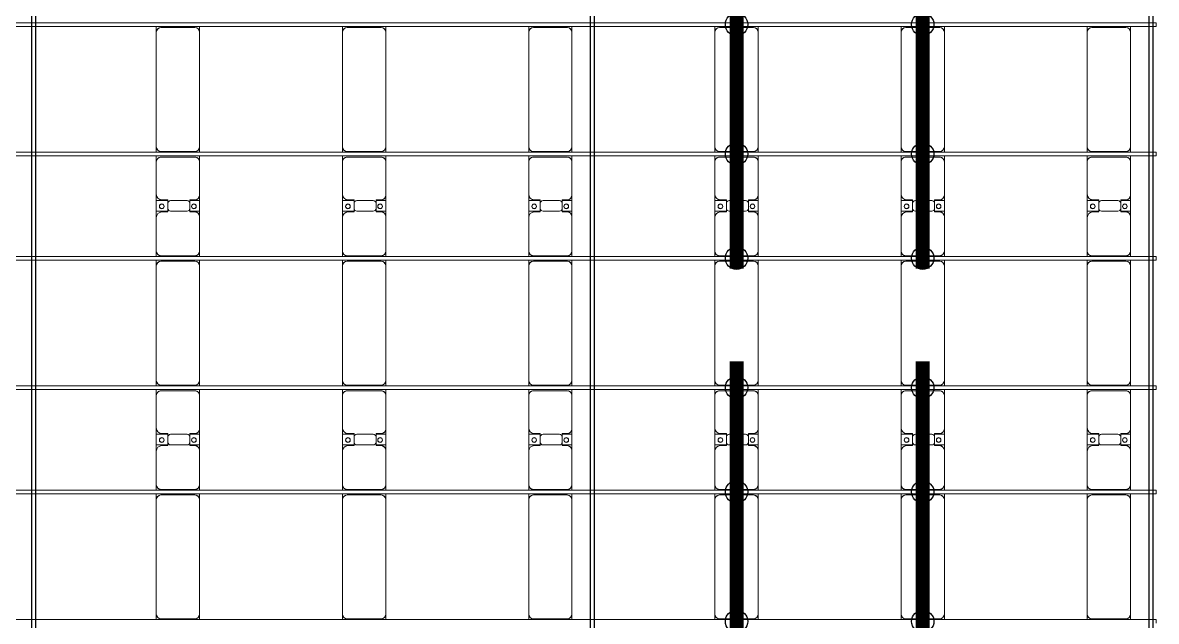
# Model space of a CAD drawing. Header units: millimetres. Extents: x -147246 to 112336, y -213734 to -86506.
# Drawn here: x -3783 to 8394, y -159845 to -153415 of the extents above; entities that cross this region are included whole.
import ezdxf

# ---------------------------------------------------------------- set-up
doc = ezdxf.new("R2010")
doc.units = ezdxf.units.MM
doc.layers.add('A-GENM', color=13, linetype='Continuous', lineweight=9)
doc.layers.add('S-BEAM', color=12, linetype='Continuous', lineweight=9)
doc.layers.add('GC-HOP 40x60 GIA CUONG', color=1, linetype='Continuous')

# ---------------------------------------------------------------- blocks, each defined once
blk = doc.blocks.new('Dầm C52 - Dầm C52-18784-BỐ TRÍ KHUNG KẾT CẤU BÈ PIN 05')
at = {"layer": 'S-BEAM', "color": 1}
for p, q in [((-74474, -20), (-74474, 20)), ((-74474, 20), (74474, 20)), ((74474, -20), (-74474, -20))]:
    blk.add_line(p, q, dxfattribs=at)
blk = doc.blocks.new('Dầm C52 - Dầm C52-18785-BỐ TRÍ KHUNG KẾT CẤU BÈ PIN 05')
at = {"layer": 'S-BEAM', "color": 1}
for p, q in [((-74474, -20), (-74474, 20)), ((-74474, 20), (74474, 20)), ((74474, -20), (-74474, -20))]:
    blk.add_line(p, q, dxfattribs=at)
blk = doc.blocks.new('Dầm C52 - Dầm C52-18786-BỐ TRÍ KHUNG KẾT CẤU BÈ PIN 05')
at = {"layer": 'S-BEAM', "color": 1}
for p, q in [((-74474, -20), (-74474, 20)), ((-74474, 20), (74474, 20)), ((74474, -20), (-74474, -20))]:
    blk.add_line(p, q, dxfattribs=at)
blk = doc.blocks.new('Dầm C52 - Dầm C52-18787-BỐ TRÍ KHUNG KẾT CẤU BÈ PIN 05')
at = {"layer": 'S-BEAM', "color": 1}
for p, q in [((-74474, -20), (-74474, 20)), ((74474, -20), (-74474, -20))]:
    blk.add_line(p, q, dxfattribs=at)
blk = doc.blocks.new('Dai phao do pin - DẢI PHAO ĐỠ PIN-V48-BỐ TRÍ KHUNG KẾT CẤU BÈ PIN 05')
at = {"layer": 'A-GENM', "color": 7}
for p, q in [((41993, 242), (42050, 242)), ((42000, 192), (42000, -173)), ((43280, 242), (42050, 242)), ((43280, 242), (43343, 242)), ((43330, -173), (43330, 192)), ((43383, 242), (43440, 242)), ((43390, 192), (43390, -173)), ((43800, 242), (43440, 242)), ((43800, 242), (43982, 242)), ((43860, 118), (43860, 182)), ((43868, 242), (44050, 242)), ((43868, 118), (43868, 242)), ((43982, 242), (43982, 118)), ((43990, 182), (43990, 118)), ((44400, 242), (44050, 242)), ((44400, 242), (44463, 242)), ((44450, -173), (44450, 192)), ((44503, 242), (44560, 242)), ((44510, 192), (44510, -173)), ((45790, 242), (44560, 242)), ((45790, 242), (45853, 242)), ((45840, -173), (45840, 192)), ((45893, 242), (45950, 242)), ((45900, 192), (45900, -173)), ((46310, 242), (45950, 242)), ((46310, 242), (46492, 242)), ((46370, 118), (46370, 182)), ((46378, 242), (46560, 242)), ((46378, 118), (46378, 242)), ((46492, 242), (46492, 118)), ((46500, 182), (46500, 118)), ((46910, 242), (46560, 242)), ((46910, 242), (46973, 242)), ((46960, -173), (46960, 192)), ((47013, 242), (47070, 242)), ((47020, 192), (47020, -173)), ((48300, 242), (47070, 242)), ((48300, 242), (48363, 242)), ((48350, -173), (48350, 192)), ((43952, 118), (43860, 118)), ((43868, 88), (43868, -88)), ((43990, 118), (43898, 118)), ((43982, -88), (43982, 88)), ((46462, 118), (46370, 118)), ((46378, 88), (46378, -88)), ((46500, 118), (46408, 118)), ((46492, -88), (46492, 88)), ((43860, -173), (43860, -118)), ((43860, -118), (43952, -118)), ((43868, -223), (43868, -118)), ((43898, -118), (43990, -118)), ((43982, -118), (43982, -223)), ((43990, -118), (43990, -173)), ((46370, -173), (46370, -118)), ((46370, -118), (46462, -118)), ((46378, -223), (46378, -118)), ((46408, -118), (46500, -118)), ((46492, -118), (46492, -223)), ((46500, -118), (46500, -173)), ((42050, -223), (41993, -223)), ((42050, -223), (43280, -223)), ((43343, -223), (43280, -223)), ((43440, -223), (43383, -223)), ((43440, -223), (43810, -223)), ((43982, -223), (43810, -223)), ((44040, -223), (43868, -223)), ((44040, -223), (44400, -223)), ((44463, -223), (44400, -223)), ((44560, -223), (44503, -223)), ((44560, -223), (45790, -223)), ((45853, -223), (45790, -223)), ((45950, -223), (45893, -223)), ((45950, -223), (46320, -223)), ((46492, -223), (46320, -223)), ((46550, -223), (46378, -223)), ((46550, -223), (46910, -223)), ((46973, -223), (46910, -223)), ((47070, -223), (47013, -223)), ((47070, -223), (48300, -223)), ((48363, -223), (48300, -223))]:
    blk.add_line(p, q, dxfattribs=at)
for centre, radius, start, end in [((42050, 192), 50, 90, 180), ((42050, 192), 50, 105, 180), ((43280, 192), 50, 360, 90), ((43280, 192), 50, 15, 90), ((43440, 192), 50, 90, 180), ((43440, 192), 50, 135, 180), ((43800, 182), 60, 360, 90), ((43800, 182), 60, 360, 30), ((43919, 183), 25, 0, 180), ((43919, 183), 25, 180, 0), ((43921, 183), 25, 360, 180), ((43921, 183), 25, 180, 360), ((44050, 182), 60, 90, 180), ((44050, 182), 60, 150, 180), ((44400, 192), 50, 0, 90), ((44400, 192), 50, 0, 45), ((44560, 192), 50, 90, 180), ((44560, 192), 50, 105, 180), ((45790, 192), 50, 0, 90), ((45790, 192), 50, 15, 90), ((45950, 192), 50, 90, 180), ((45950, 192), 50, 135, 180), ((46310, 182), 60, 0, 90), ((46310, 182), 60, 0, 30), ((46429, 183), 25, 0, 180), ((46429, 183), 25, 180, 0), ((46431, 183), 25, 0, 180), ((46431, 183), 25, 180, 0), ((46560, 182), 60, 90, 180), ((46560, 182), 60, 150, 180), ((46910, 192), 50, 360, 90), ((46910, 192), 50, 360, 45), ((47070, 192), 50, 90, 180), ((47070, 192), 50, 105, 180), ((48300, 192), 50, 0, 90), ((48300, 192), 50, 15, 90), ((43898, 88), 30, 90, 180), ((43952, 88), 30, 0, 90), ((46408, 88), 30, 90, 180), ((46462, 88), 30, 0, 90), ((43898, -88), 30, 180, 270), ((43952, -88), 30, 270, 0), ((46408, -88), 30, 180, 270), ((46462, -88), 30, 270, 0), ((42050, -173), 50, 180, 270), ((42050, -173), 50, 180, 270), ((43280, -173), 50, 270, 360), ((43280, -173), 50, 285, 360), ((43440, -173), 50, 180, 270), ((43440, -173), 50, 180, 225), ((43810, -173), 50, 270, 360), ((43810, -173), 50, 315, 360), ((43919, -162), 25, 0, 180), ((43919, -162), 25, 180, 360), ((43921, -162), 25, 360, 180), ((43921, -162), 25, 180, 0), ((44040, -173), 50, 180, 270), ((44040, -173), 50, 180, 225), ((44400, -173), 50, 270, 360), ((44400, -173), 50, 315, 360), ((44560, -173), 50, 180, 270), ((44560, -173), 50, 180, 270), ((45790, -173), 50, 270, 0), ((45790, -173), 50, 285, 0), ((45950, -173), 50, 180, 270), ((45950, -173), 50, 180, 225), ((46320, -173), 50, 270, 0), ((46320, -173), 50, 315, 0), ((46429, -162), 25, 360, 180), ((46429, -162), 25, 180, 360), ((46431, -162), 25, 0, 180), ((46431, -162), 25, 180, 0), ((46550, -173), 50, 180, 270), ((46550, -173), 50, 180, 225), ((46910, -173), 50, 270, 0), ((46910, -173), 50, 315, 0), ((47070, -173), 50, 180, 270), ((47070, -173), 50, 180, 270), ((48300, -173), 50, 270, 0), ((48300, -173), 50, 285, 0)]:
    blk.add_arc(centre, radius, start, end, dxfattribs=at)
blk = doc.blocks.new('Dai phao do pin - DẢI PHAO ĐỠ PIN-V49-BỐ TRÍ KHUNG KẾT CẤU BÈ PIN 05')
at = {"layer": 'A-GENM', "color": 7}
for p, q in [((41993, 242), (42050, 242)), ((42000, 192), (42000, -173)), ((43280, 242), (42050, 242)), ((43280, 242), (43343, 242)), ((43330, -173), (43330, 192)), ((43383, 242), (43440, 242)), ((43390, 192), (43390, -173)), ((43800, 242), (43440, 242)), ((43800, 242), (43982, 242)), ((43860, 118), (43860, 182)), ((43868, 242), (44050, 242)), ((43868, 118), (43868, 242)), ((43982, 242), (43982, 118)), ((43990, 182), (43990, 118)), ((44400, 242), (44050, 242)), ((44400, 242), (44463, 242)), ((44450, -173), (44450, 192)), ((44503, 242), (44560, 242)), ((44510, 192), (44510, -173)), ((45790, 242), (44560, 242)), ((45790, 242), (45853, 242)), ((45840, -173), (45840, 192)), ((45893, 242), (45950, 242)), ((45900, 192), (45900, -173)), ((46310, 242), (45950, 242)), ((46310, 242), (46492, 242)), ((46370, 118), (46370, 182)), ((46378, 242), (46560, 242)), ((46378, 118), (46378, 242)), ((46492, 242), (46492, 118)), ((46500, 182), (46500, 118)), ((46910, 242), (46560, 242)), ((46910, 242), (46973, 242)), ((46960, -173), (46960, 192)), ((47013, 242), (47070, 242)), ((47020, 192), (47020, -173)), ((48300, 242), (47070, 242)), ((48300, 242), (48363, 242)), ((48350, -173), (48350, 192)), ((43952, 118), (43860, 118)), ((43868, 88), (43868, -88)), ((43990, 118), (43898, 118)), ((43982, -88), (43982, 88)), ((46462, 118), (46370, 118)), ((46378, 88), (46378, -88)), ((46500, 118), (46408, 118)), ((46492, -88), (46492, 88)), ((43860, -173), (43860, -118)), ((43860, -118), (43952, -118)), ((43868, -223), (43868, -118)), ((43898, -118), (43990, -118)), ((43982, -118), (43982, -223)), ((43990, -118), (43990, -173)), ((46370, -173), (46370, -118)), ((46370, -118), (46462, -118)), ((46378, -223), (46378, -118)), ((46408, -118), (46500, -118)), ((46492, -118), (46492, -223)), ((46500, -118), (46500, -173)), ((42050, -223), (41993, -223)), ((42050, -223), (43280, -223)), ((43343, -223), (43280, -223)), ((43440, -223), (43383, -223)), ((43440, -223), (43810, -223)), ((43982, -223), (43810, -223)), ((44040, -223), (43868, -223)), ((44040, -223), (44400, -223)), ((44463, -223), (44400, -223)), ((44560, -223), (44503, -223)), ((44560, -223), (45790, -223)), ((45853, -223), (45790, -223)), ((45950, -223), (45893, -223)), ((45950, -223), (46320, -223)), ((46492, -223), (46320, -223)), ((46550, -223), (46378, -223)), ((46550, -223), (46910, -223)), ((46973, -223), (46910, -223)), ((47070, -223), (47013, -223)), ((47070, -223), (48300, -223)), ((48363, -223), (48300, -223))]:
    blk.add_line(p, q, dxfattribs=at)
for centre, radius, start, end in [((42050, 192), 50, 90, 180), ((42050, 192), 50, 105, 180), ((43280, 192), 50, 360, 90), ((43280, 192), 50, 15, 90), ((43440, 192), 50, 90, 180), ((43440, 192), 50, 135, 180), ((43800, 182), 60, 360, 90), ((43800, 182), 60, 360, 30), ((43919, 183), 25, 0, 180), ((43919, 183), 25, 180, 0), ((43921, 183), 25, 360, 180), ((43921, 183), 25, 180, 360), ((44050, 182), 60, 90, 180), ((44050, 182), 60, 150, 180), ((44400, 192), 50, 0, 90), ((44400, 192), 50, 0, 45), ((44560, 192), 50, 90, 180), ((44560, 192), 50, 105, 180), ((45790, 192), 50, 0, 90), ((45790, 192), 50, 15, 90), ((45950, 192), 50, 90, 180), ((45950, 192), 50, 135, 180), ((46310, 182), 60, 0, 90), ((46310, 182), 60, 0, 30), ((46429, 183), 25, 0, 180), ((46429, 183), 25, 180, 0), ((46431, 183), 25, 0, 180), ((46431, 183), 25, 180, 0), ((46560, 182), 60, 90, 180), ((46560, 182), 60, 150, 180), ((46910, 192), 50, 360, 90), ((46910, 192), 50, 360, 45), ((47070, 192), 50, 90, 180), ((47070, 192), 50, 105, 180), ((48300, 192), 50, 0, 90), ((48300, 192), 50, 15, 90), ((43898, 88), 30, 90, 180), ((43952, 88), 30, 0, 90), ((46408, 88), 30, 90, 180), ((46462, 88), 30, 0, 90), ((43898, -88), 30, 180, 270), ((43952, -88), 30, 270, 0), ((46408, -88), 30, 180, 270), ((46462, -88), 30, 270, 0), ((42050, -173), 50, 180, 270), ((42050, -173), 50, 180, 270), ((43280, -173), 50, 270, 360), ((43280, -173), 50, 285, 360), ((43440, -173), 50, 180, 270), ((43440, -173), 50, 180, 225), ((43810, -173), 50, 270, 360), ((43810, -173), 50, 315, 360), ((43919, -162), 25, 0, 180), ((43919, -162), 25, 180, 360), ((43921, -162), 25, 360, 180), ((43921, -162), 25, 180, 0), ((44040, -173), 50, 180, 270), ((44040, -173), 50, 180, 225), ((44400, -173), 50, 270, 360), ((44400, -173), 50, 315, 360), ((44560, -173), 50, 180, 270), ((44560, -173), 50, 180, 270), ((45790, -173), 50, 270, 0), ((45790, -173), 50, 285, 0), ((45950, -173), 50, 180, 270), ((45950, -173), 50, 180, 225), ((46320, -173), 50, 270, 0), ((46320, -173), 50, 315, 0), ((46429, -162), 25, 360, 180), ((46429, -162), 25, 180, 360), ((46431, -162), 25, 0, 180), ((46431, -162), 25, 180, 0), ((46550, -173), 50, 180, 270), ((46550, -173), 50, 180, 225), ((46910, -173), 50, 270, 0), ((46910, -173), 50, 315, 0), ((47070, -173), 50, 180, 270), ((47070, -173), 50, 180, 270), ((48300, -173), 50, 270, 0), ((48300, -173), 50, 285, 0)]:
    blk.add_arc(centre, radius, start, end, dxfattribs=at)
blk = doc.blocks.new('Dai phao do pin - DẢI PHAO ĐỠ PIN-V50-BỐ TRÍ KHUNG KẾT CẤU BÈ PIN 05')
at = {"layer": 'A-GENM', "color": 7}
for p, q in [((41993, 242), (42050, 242)), ((42000, 192), (42000, -173)), ((43280, 242), (42050, 242)), ((43280, 242), (43343, 242)), ((43330, -173), (43330, 192)), ((43383, 242), (43440, 242)), ((43390, 192), (43390, -173)), ((43800, 242), (43440, 242)), ((43800, 242), (43982, 242)), ((43860, 118), (43860, 182)), ((43868, 242), (44050, 242)), ((43868, 118), (43868, 242)), ((43982, 242), (43982, 118)), ((43990, 182), (43990, 118)), ((44400, 242), (44050, 242)), ((44400, 242), (44463, 242)), ((44450, -173), (44450, 192)), ((44503, 242), (44560, 242)), ((44510, 192), (44510, -173)), ((45790, 242), (44560, 242)), ((45790, 242), (45853, 242)), ((45840, -173), (45840, 192)), ((45893, 242), (45950, 242)), ((45900, 192), (45900, -173)), ((46310, 242), (45950, 242)), ((46310, 242), (46492, 242)), ((46370, 118), (46370, 182)), ((46378, 242), (46560, 242)), ((46378, 118), (46378, 242)), ((46492, 242), (46492, 118)), ((46500, 182), (46500, 118)), ((46910, 242), (46560, 242)), ((46910, 242), (46973, 242)), ((46960, -173), (46960, 192)), ((47013, 242), (47070, 242)), ((47020, 192), (47020, -173)), ((48300, 242), (47070, 242)), ((48300, 242), (48363, 242)), ((48350, -173), (48350, 192)), ((43952, 118), (43860, 118)), ((43868, 88), (43868, -88)), ((43990, 118), (43898, 118)), ((43982, -88), (43982, 88)), ((46462, 118), (46370, 118)), ((46378, 88), (46378, -88)), ((46500, 118), (46408, 118)), ((46492, -88), (46492, 88)), ((43860, -173), (43860, -118)), ((43860, -118), (43952, -118)), ((43868, -223), (43868, -118)), ((43898, -118), (43990, -118)), ((43982, -118), (43982, -223)), ((43990, -118), (43990, -173)), ((46370, -173), (46370, -118)), ((46370, -118), (46462, -118)), ((46378, -223), (46378, -118)), ((46408, -118), (46500, -118)), ((46492, -118), (46492, -223)), ((46500, -118), (46500, -173)), ((42050, -223), (41993, -223)), ((42050, -223), (43280, -223)), ((43343, -223), (43280, -223)), ((43440, -223), (43383, -223)), ((43440, -223), (43810, -223)), ((43982, -223), (43810, -223)), ((44040, -223), (43868, -223)), ((44040, -223), (44400, -223)), ((44463, -223), (44400, -223)), ((44560, -223), (44503, -223)), ((44560, -223), (45790, -223)), ((45853, -223), (45790, -223)), ((45950, -223), (45893, -223)), ((45950, -223), (46320, -223)), ((46492, -223), (46320, -223)), ((46550, -223), (46378, -223)), ((46550, -223), (46910, -223)), ((46973, -223), (46910, -223)), ((47070, -223), (47013, -223)), ((47070, -223), (48300, -223)), ((48363, -223), (48300, -223))]:
    blk.add_line(p, q, dxfattribs=at)
for centre, radius, start, end in [((42050, 192), 50, 90, 180), ((42050, 192), 50, 105, 180), ((43280, 192), 50, 360, 90), ((43280, 192), 50, 15, 90), ((43440, 192), 50, 90, 180), ((43440, 192), 50, 135, 180), ((43800, 182), 60, 360, 90), ((43800, 182), 60, 360, 30), ((43919, 183), 25, 0, 180), ((43919, 183), 25, 180, 0), ((43921, 183), 25, 360, 180), ((43921, 183), 25, 180, 360), ((44050, 182), 60, 90, 180), ((44050, 182), 60, 150, 180), ((44400, 192), 50, 0, 90), ((44400, 192), 50, 0, 45), ((44560, 192), 50, 90, 180), ((44560, 192), 50, 105, 180), ((45790, 192), 50, 0, 90), ((45790, 192), 50, 15, 90), ((45950, 192), 50, 90, 180), ((45950, 192), 50, 135, 180), ((46310, 182), 60, 0, 90), ((46310, 182), 60, 0, 30), ((46429, 183), 25, 0, 180), ((46429, 183), 25, 180, 0), ((46431, 183), 25, 0, 180), ((46431, 183), 25, 180, 0), ((46560, 182), 60, 90, 180), ((46560, 182), 60, 150, 180), ((46910, 192), 50, 360, 90), ((46910, 192), 50, 360, 45), ((47070, 192), 50, 90, 180), ((47070, 192), 50, 105, 180), ((48300, 192), 50, 0, 90), ((48300, 192), 50, 15, 90), ((43898, 88), 30, 90, 180), ((43952, 88), 30, 0, 90), ((46408, 88), 30, 90, 180), ((46462, 88), 30, 0, 90), ((43898, -88), 30, 180, 270), ((43952, -88), 30, 270, 0), ((46408, -88), 30, 180, 270), ((46462, -88), 30, 270, 0), ((42050, -173), 50, 180, 270), ((42050, -173), 50, 184.9384, 270), ((43280, -173), 50, 270, 360), ((43280, -173), 50, 285, 355.0677), ((43440, -173), 50, 180, 270), ((43440, -173), 50, 184.932, 225), ((43810, -173), 50, 270, 360), ((43810, -173), 50, 315, 355.0702), ((43919, -162), 25, 0, 180), ((43919, -162), 25, 180, 360), ((43921, -162), 25, 360, 180), ((43921, -162), 25, 180, 0), ((44040, -173), 50, 180, 270), ((44040, -173), 50, 184.9292, 225), ((44400, -173), 50, 270, 360), ((44400, -173), 50, 315, 355.0729), ((44560, -173), 50, 180, 270), ((44560, -173), 50, 184.9268, 270), ((45790, -173), 50, 270, 0), ((45790, -173), 50, 285, 355.0794), ((45950, -173), 50, 180, 270), ((45950, -173), 50, 184.9204, 225), ((46320, -173), 50, 270, 0), ((46320, -173), 50, 315, 355.0818), ((46429, -162), 25, 360, 180), ((46429, -162), 25, 180, 360), ((46431, -162), 25, 0, 180), ((46431, -162), 25, 180, 0), ((46550, -173), 50, 180, 270), ((46550, -173), 50, 184.9176, 225), ((46910, -173), 50, 270, 0), ((46910, -173), 50, 315, 355.0846), ((47070, -173), 50, 180, 270), ((47070, -173), 50, 184.9152, 270), ((48300, -173), 50, 270, 0), ((48300, -173), 50, 285, 355.091)]:
    blk.add_arc(centre, radius, start, end, dxfattribs=at)
blk = doc.blocks.new('Dai phao do pin - DẢI PHAO ĐỠ PIN-V51-BỐ TRÍ KHUNG KẾT CẤU BÈ PIN 05')
at = {"layer": 'A-GENM', "color": 7}
for p, q in [((41993, 242), (42050, 242)), ((42000, 192), (42000, -173)), ((43280, 242), (42050, 242)), ((43280, 242), (43343, 242)), ((43330, -173), (43330, 192)), ((43383, 242), (43440, 242)), ((43390, 192), (43390, -173)), ((43800, 242), (43440, 242)), ((43800, 242), (43982, 242)), ((43860, 118), (43860, 182)), ((43868, 242), (44050, 242)), ((43868, 118), (43868, 242)), ((43982, 242), (43982, 118)), ((43990, 182), (43990, 118)), ((44400, 242), (44050, 242)), ((44400, 242), (44463, 242)), ((44450, -173), (44450, 192)), ((44503, 242), (44560, 242)), ((44510, 192), (44510, -173)), ((45790, 242), (44560, 242)), ((45790, 242), (45853, 242)), ((45840, -173), (45840, 192)), ((45893, 242), (45950, 242)), ((45900, 192), (45900, -173)), ((46310, 242), (45950, 242)), ((46310, 242), (46492, 242)), ((46370, 118), (46370, 182)), ((46378, 242), (46560, 242)), ((46378, 118), (46378, 242)), ((46492, 242), (46492, 118)), ((46500, 182), (46500, 118)), ((46910, 242), (46560, 242)), ((46910, 242), (46973, 242)), ((46960, -173), (46960, 192)), ((47013, 242), (47070, 242)), ((47020, 192), (47020, -173)), ((48300, 242), (47070, 242)), ((48300, 242), (48363, 242)), ((48350, -173), (48350, 192)), ((43952, 118), (43860, 118)), ((43868, 88), (43868, -88)), ((43990, 118), (43898, 118)), ((43982, -88), (43982, 88)), ((46462, 118), (46370, 118)), ((46378, 88), (46378, -88)), ((46500, 118), (46408, 118)), ((46492, -88), (46492, 88)), ((43860, -173), (43860, -118)), ((43860, -118), (43952, -118)), ((43868, -223), (43868, -118)), ((43898, -118), (43990, -118)), ((43982, -118), (43982, -223)), ((43990, -118), (43990, -173)), ((46370, -173), (46370, -118)), ((46370, -118), (46462, -118)), ((46378, -223), (46378, -118)), ((46408, -118), (46500, -118)), ((46492, -118), (46492, -223)), ((46500, -118), (46500, -173)), ((42050, -223), (41993, -223)), ((42050, -223), (43280, -223)), ((43343, -223), (43280, -223)), ((43440, -223), (43383, -223)), ((43440, -223), (43810, -223)), ((43982, -223), (43810, -223)), ((44040, -223), (43868, -223)), ((44040, -223), (44400, -223)), ((44463, -223), (44400, -223)), ((44560, -223), (44503, -223)), ((44560, -223), (45790, -223)), ((45853, -223), (45790, -223)), ((45950, -223), (45893, -223)), ((45950, -223), (46320, -223)), ((46492, -223), (46320, -223)), ((46550, -223), (46378, -223)), ((46550, -223), (46910, -223)), ((46973, -223), (46910, -223)), ((47070, -223), (47013, -223)), ((47070, -223), (48300, -223)), ((48363, -223), (48300, -223))]:
    blk.add_line(p, q, dxfattribs=at)
for centre, radius, start, end in [((42050, 192), 50, 90, 180), ((42050, 192), 50, 105, 180), ((43280, 192), 50, 360, 90), ((43280, 192), 50, 15, 90), ((43440, 192), 50, 90, 180), ((43440, 192), 50, 135, 180), ((43800, 182), 60, 360, 90), ((43800, 182), 60, 360, 30), ((43919, 183), 25, 0, 180), ((43919, 183), 25, 180, 0), ((43921, 183), 25, 360, 180), ((43921, 183), 25, 180, 360), ((44050, 182), 60, 90, 180), ((44050, 182), 60, 150, 180), ((44400, 192), 50, 0, 90), ((44400, 192), 50, 0, 45), ((44560, 192), 50, 90, 180), ((44560, 192), 50, 105, 180), ((45790, 192), 50, 0, 90), ((45790, 192), 50, 15, 90), ((45950, 192), 50, 90, 180), ((45950, 192), 50, 135, 180), ((46310, 182), 60, 0, 90), ((46310, 182), 60, 0, 30), ((46429, 183), 25, 0, 180), ((46429, 183), 25, 180, 0), ((46431, 183), 25, 0, 180), ((46431, 183), 25, 180, 0), ((46560, 182), 60, 90, 180), ((46560, 182), 60, 150, 180), ((46910, 192), 50, 360, 90), ((46910, 192), 50, 360, 45), ((47070, 192), 50, 90, 180), ((47070, 192), 50, 105, 180), ((48300, 192), 50, 0, 90), ((48300, 192), 50, 15, 90), ((43898, 88), 30, 90, 180), ((43952, 88), 30, 0, 90), ((46408, 88), 30, 90, 180), ((46462, 88), 30, 0, 90), ((43898, -88), 30, 180, 270), ((43952, -88), 30, 270, 0), ((46408, -88), 30, 180, 270), ((46462, -88), 30, 270, 0), ((42050, -173), 50, 180, 270), ((42050, -173), 50, 180, 270), ((43280, -173), 50, 270, 360), ((43280, -173), 50, 285, 360), ((43440, -173), 50, 180, 270), ((43440, -173), 50, 180, 225), ((43810, -173), 50, 270, 360), ((43810, -173), 50, 315, 360), ((43919, -162), 25, 0, 180), ((43919, -162), 25, 180, 360), ((43921, -162), 25, 360, 180), ((43921, -162), 25, 180, 0), ((44040, -173), 50, 180, 270), ((44040, -173), 50, 180, 225), ((44400, -173), 50, 270, 360), ((44400, -173), 50, 315, 360), ((44560, -173), 50, 180, 270), ((44560, -173), 50, 180, 270), ((45790, -173), 50, 270, 0), ((45790, -173), 50, 285, 0), ((45950, -173), 50, 180, 270), ((45950, -173), 50, 180, 225), ((46320, -173), 50, 270, 0), ((46320, -173), 50, 315, 0), ((46429, -162), 25, 360, 180), ((46429, -162), 25, 180, 360), ((46431, -162), 25, 0, 180), ((46431, -162), 25, 180, 0), ((46550, -173), 50, 180, 270), ((46550, -173), 50, 180, 225), ((46910, -173), 50, 270, 0), ((46910, -173), 50, 315, 0), ((47070, -173), 50, 180, 270), ((47070, -173), 50, 180, 270), ((48300, -173), 50, 270, 0), ((48300, -173), 50, 285, 0)]:
    blk.add_arc(centre, radius, start, end, dxfattribs=at)
blk = doc.blocks.new('Dai phao do pin - DẢI PHAO ĐỠ PIN-V52-BỐ TRÍ KHUNG KẾT CẤU BÈ PIN 05')
at = {"layer": 'A-GENM', "color": 7}
for p, q in [((41993, 242), (42050, 242)), ((42000, 192), (42000, -173)), ((43280, 242), (42050, 242)), ((43280, 242), (43343, 242)), ((43330, -173), (43330, 192)), ((43383, 242), (43440, 242)), ((43390, 192), (43390, -173)), ((43800, 242), (43440, 242)), ((43800, 242), (43982, 242)), ((43860, 118), (43860, 182)), ((43868, 242), (44050, 242)), ((43868, 118), (43868, 242)), ((43982, 242), (43982, 118)), ((43990, 182), (43990, 118)), ((44400, 242), (44050, 242)), ((44400, 242), (44463, 242)), ((44450, -173), (44450, 192)), ((44503, 242), (44560, 242)), ((44510, 192), (44510, -173)), ((45790, 242), (44560, 242)), ((45790, 242), (45853, 242)), ((45840, -173), (45840, 192)), ((45893, 242), (45950, 242)), ((45900, 192), (45900, -173)), ((46310, 242), (45950, 242)), ((46310, 242), (46492, 242)), ((46370, 118), (46370, 182)), ((46378, 242), (46560, 242)), ((46378, 118), (46378, 242)), ((46492, 242), (46492, 118)), ((46500, 182), (46500, 118)), ((46910, 242), (46560, 242)), ((46910, 242), (46973, 242)), ((46960, -173), (46960, 192)), ((47013, 242), (47070, 242)), ((47020, 192), (47020, -173)), ((48300, 242), (47070, 242)), ((48300, 242), (48363, 242)), ((48350, -173), (48350, 192)), ((43952, 118), (43860, 118)), ((43868, 88), (43868, -88)), ((43990, 118), (43898, 118)), ((43982, -88), (43982, 88)), ((46462, 118), (46370, 118)), ((46378, 88), (46378, -88)), ((46500, 118), (46408, 118)), ((46492, -88), (46492, 88)), ((43860, -173), (43860, -118)), ((43860, -118), (43952, -118)), ((43868, -223), (43868, -118)), ((43898, -118), (43990, -118)), ((43982, -118), (43982, -223)), ((43990, -118), (43990, -173)), ((46370, -173), (46370, -118)), ((46370, -118), (46462, -118)), ((46378, -223), (46378, -118)), ((46408, -118), (46500, -118)), ((46492, -118), (46492, -223)), ((46500, -118), (46500, -173)), ((42050, -223), (41993, -223)), ((42050, -223), (43280, -223)), ((43343, -223), (43280, -223)), ((43440, -223), (43383, -223)), ((43440, -223), (43810, -223)), ((43982, -223), (43810, -223)), ((44040, -223), (43868, -223)), ((44040, -223), (44400, -223)), ((44463, -223), (44400, -223)), ((44560, -223), (44503, -223)), ((44560, -223), (45790, -223)), ((45853, -223), (45790, -223)), ((45950, -223), (45893, -223)), ((45950, -223), (46320, -223)), ((46492, -223), (46320, -223)), ((46550, -223), (46378, -223)), ((46550, -223), (46910, -223)), ((46973, -223), (46910, -223)), ((47070, -223), (47013, -223)), ((47070, -223), (48300, -223)), ((48363, -223), (48300, -223))]:
    blk.add_line(p, q, dxfattribs=at)
for centre, radius, start, end in [((42050, 192), 50, 90, 180), ((42050, 192), 50, 105, 180), ((43280, 192), 50, 360, 90), ((43280, 192), 50, 15, 90), ((43440, 192), 50, 90, 180), ((43440, 192), 50, 135, 180), ((43800, 182), 60, 360, 90), ((43800, 182), 60, 360, 30), ((43919, 183), 25, 0, 180), ((43919, 183), 25, 180, 0), ((43921, 183), 25, 360, 180), ((43921, 183), 25, 180, 360), ((44050, 182), 60, 90, 180), ((44050, 182), 60, 150, 180), ((44400, 192), 50, 0, 90), ((44400, 192), 50, 0, 45), ((44560, 192), 50, 90, 180), ((44560, 192), 50, 105, 180), ((45790, 192), 50, 0, 90), ((45790, 192), 50, 15, 90), ((45950, 192), 50, 90, 180), ((45950, 192), 50, 135, 180), ((46310, 182), 60, 0, 90), ((46310, 182), 60, 0, 30), ((46429, 183), 25, 0, 180), ((46429, 183), 25, 180, 0), ((46431, 183), 25, 0, 180), ((46431, 183), 25, 180, 0), ((46560, 182), 60, 90, 180), ((46560, 182), 60, 150, 180), ((46910, 192), 50, 360, 90), ((46910, 192), 50, 360, 45), ((47070, 192), 50, 90, 180), ((47070, 192), 50, 105, 180), ((48300, 192), 50, 0, 90), ((48300, 192), 50, 15, 90), ((43898, 88), 30, 90, 180), ((43952, 88), 30, 0, 90), ((46408, 88), 30, 90, 180), ((46462, 88), 30, 0, 90), ((43898, -88), 30, 180, 270), ((43952, -88), 30, 270, 0), ((46408, -88), 30, 180, 270), ((46462, -88), 30, 270, 0), ((42050, -173), 50, 180, 270), ((42050, -173), 50, 180, 270), ((43280, -173), 50, 270, 360), ((43280, -173), 50, 285, 360), ((43440, -173), 50, 180, 270), ((43440, -173), 50, 180, 225), ((43810, -173), 50, 270, 360), ((43810, -173), 50, 315, 360), ((43919, -162), 25, 0, 180), ((43919, -162), 25, 180, 360), ((43921, -162), 25, 360, 180), ((43921, -162), 25, 180, 0), ((44040, -173), 50, 180, 270), ((44040, -173), 50, 180, 225), ((44400, -173), 50, 270, 360), ((44400, -173), 50, 315, 360), ((44560, -173), 50, 180, 270), ((44560, -173), 50, 180, 270), ((45790, -173), 50, 270, 0), ((45790, -173), 50, 285, 0), ((45950, -173), 50, 180, 270), ((45950, -173), 50, 180, 225), ((46320, -173), 50, 270, 0), ((46320, -173), 50, 315, 0), ((46429, -162), 25, 360, 180), ((46429, -162), 25, 180, 360), ((46431, -162), 25, 0, 180), ((46431, -162), 25, 180, 0), ((46550, -173), 50, 180, 270), ((46550, -173), 50, 180, 225), ((46910, -173), 50, 270, 0), ((46910, -173), 50, 315, 0), ((47070, -173), 50, 180, 270), ((47070, -173), 50, 180, 270), ((48300, -173), 50, 270, 0), ((48300, -173), 50, 285, 0)]:
    blk.add_arc(centre, radius, start, end, dxfattribs=at)
blk = doc.blocks.new('Dai phao do pin - DẢI PHAO ĐỠ PIN-V53-BỐ TRÍ KHUNG KẾT CẤU BÈ PIN 05')
at = {"layer": 'A-GENM', "color": 7}
for p, q in [((41993, 242), (42050, 242)), ((42000, 192), (42000, -173)), ((43280, 242), (42050, 242)), ((43280, 242), (43343, 242)), ((43330, -173), (43330, 192)), ((43383, 242), (43440, 242)), ((43390, 192), (43390, -173)), ((43800, 242), (43440, 242)), ((43800, 242), (43982, 242)), ((43860, 118), (43860, 182)), ((43868, 242), (44050, 242)), ((43868, 118), (43868, 242)), ((43982, 242), (43982, 118)), ((43990, 182), (43990, 118)), ((44400, 242), (44050, 242)), ((44400, 242), (44463, 242)), ((44450, -173), (44450, 192)), ((44503, 242), (44560, 242)), ((44510, 192), (44510, -173)), ((45790, 242), (44560, 242)), ((45790, 242), (45853, 242)), ((45840, -173), (45840, 192)), ((45893, 242), (45950, 242)), ((45900, 192), (45900, -173)), ((46310, 242), (45950, 242)), ((46310, 242), (46492, 242)), ((46370, 118), (46370, 182)), ((46378, 242), (46560, 242)), ((46378, 118), (46378, 242)), ((46492, 242), (46492, 118)), ((46500, 182), (46500, 118)), ((46910, 242), (46560, 242)), ((46910, 242), (46973, 242)), ((46960, -173), (46960, 192)), ((47013, 242), (47070, 242)), ((47020, 192), (47020, -173)), ((48300, 242), (47070, 242)), ((48300, 242), (48363, 242)), ((48350, -173), (48350, 192)), ((43952, 118), (43860, 118)), ((43868, 88), (43868, -88)), ((43990, 118), (43898, 118)), ((43982, -88), (43982, 88)), ((46462, 118), (46370, 118)), ((46378, 88), (46378, -88)), ((46500, 118), (46408, 118)), ((46492, -88), (46492, 88)), ((43860, -173), (43860, -118)), ((43860, -118), (43952, -118)), ((43868, -223), (43868, -118)), ((43898, -118), (43990, -118)), ((43982, -118), (43982, -223)), ((43990, -118), (43990, -173)), ((46370, -173), (46370, -118)), ((46370, -118), (46462, -118)), ((46378, -223), (46378, -118)), ((46408, -118), (46500, -118)), ((46492, -118), (46492, -223)), ((46500, -118), (46500, -173)), ((42050, -223), (41993, -223)), ((42050, -223), (43280, -223)), ((43343, -223), (43280, -223)), ((43440, -223), (43383, -223)), ((43440, -223), (43810, -223)), ((43982, -223), (43810, -223)), ((44040, -223), (43868, -223)), ((44040, -223), (44400, -223)), ((44463, -223), (44400, -223)), ((44560, -223), (44503, -223)), ((44560, -223), (45790, -223)), ((45853, -223), (45790, -223)), ((45950, -223), (45893, -223)), ((45950, -223), (46320, -223)), ((46492, -223), (46320, -223)), ((46550, -223), (46378, -223)), ((46550, -223), (46910, -223)), ((46973, -223), (46910, -223)), ((47070, -223), (47013, -223)), ((47070, -223), (48300, -223)), ((48363, -223), (48300, -223))]:
    blk.add_line(p, q, dxfattribs=at)
for centre, radius, start, end in [((42050, 192), 50, 90, 180), ((42050, 192), 50, 105, 180), ((43280, 192), 50, 360, 90), ((43280, 192), 50, 15, 90), ((43440, 192), 50, 90, 180), ((43440, 192), 50, 135, 180), ((43800, 182), 60, 360, 90), ((43800, 182), 60, 360, 30), ((43919, 183), 25, 0, 180), ((43919, 183), 25, 180, 0), ((43921, 183), 25, 360, 180), ((43921, 183), 25, 180, 360), ((44050, 182), 60, 90, 180), ((44050, 182), 60, 150, 180), ((44400, 192), 50, 0, 90), ((44400, 192), 50, 0, 45), ((44560, 192), 50, 90, 180), ((44560, 192), 50, 105, 180), ((45790, 192), 50, 0, 90), ((45790, 192), 50, 15, 90), ((45950, 192), 50, 90, 180), ((45950, 192), 50, 135, 180), ((46310, 182), 60, 0, 90), ((46310, 182), 60, 0, 30), ((46429, 183), 25, 0, 180), ((46429, 183), 25, 180, 0), ((46431, 183), 25, 0, 180), ((46431, 183), 25, 180, 0), ((46560, 182), 60, 90, 180), ((46560, 182), 60, 150, 180), ((46910, 192), 50, 360, 90), ((46910, 192), 50, 360, 45), ((47070, 192), 50, 90, 180), ((47070, 192), 50, 105, 180), ((48300, 192), 50, 0, 90), ((48300, 192), 50, 15, 90), ((43898, 88), 30, 90, 180), ((43952, 88), 30, 0, 90), ((46408, 88), 30, 90, 180), ((46462, 88), 30, 0, 90), ((43898, -88), 30, 180, 270), ((43952, -88), 30, 270, 0), ((46408, -88), 30, 180, 270), ((46462, -88), 30, 270, 0), ((42050, -173), 50, 180, 270), ((42050, -173), 50, 180, 270), ((43280, -173), 50, 270, 360), ((43280, -173), 50, 285, 360), ((43440, -173), 50, 180, 270), ((43440, -173), 50, 180, 225), ((43810, -173), 50, 270, 360), ((43810, -173), 50, 315, 360), ((43919, -162), 25, 0, 180), ((43919, -162), 25, 180, 360), ((43921, -162), 25, 360, 180), ((43921, -162), 25, 180, 0), ((44040, -173), 50, 180, 270), ((44040, -173), 50, 180, 225), ((44400, -173), 50, 270, 360), ((44400, -173), 50, 315, 360), ((44560, -173), 50, 180, 270), ((44560, -173), 50, 180, 270), ((45790, -173), 50, 270, 0), ((45790, -173), 50, 285, 0), ((45950, -173), 50, 180, 270), ((45950, -173), 50, 180, 225), ((46320, -173), 50, 270, 0), ((46320, -173), 50, 315, 0), ((46429, -162), 25, 360, 180), ((46429, -162), 25, 180, 360), ((46431, -162), 25, 0, 180), ((46431, -162), 25, 180, 0), ((46550, -173), 50, 180, 270), ((46550, -173), 50, 180, 225), ((46910, -173), 50, 270, 0), ((46910, -173), 50, 315, 0), ((47070, -173), 50, 180, 270), ((47070, -173), 50, 180, 270), ((48300, -173), 50, 270, 0), ((48300, -173), 50, 285, 0)]:
    blk.add_arc(centre, radius, start, end, dxfattribs=at)
blk = doc.blocks.new('Dầm C52 - Hộp 40x60-25905-BỐ TRÍ KHUNG KẾT CẤU BÈ PIN 05')
at = {"layer": 'S-BEAM', "color": 3, "lineweight": 25}
for p, q in [((-55977, 20), (55977, 20)), ((55977, -20), (-55977, -20))]:
    blk.add_line(p, q, dxfattribs=at)
blk = doc.blocks.new('Dầm C52 - Hộp 40x60-25906-BỐ TRÍ KHUNG KẾT CẤU BÈ PIN 05')
at = {"layer": 'S-BEAM', "color": 3, "lineweight": 25}
for p, q in [((-55977, 20), (55977, 20)), ((55977, -20), (-55977, -20))]:
    blk.add_line(p, q, dxfattribs=at)
blk = doc.blocks.new('Dầm C52 - Hộp 40x60-25907-BỐ TRÍ KHUNG KẾT CẤU BÈ PIN 05')
at = {"layer": 'S-BEAM', "color": 3, "lineweight": 25}
for p, q in [((-55977, 20), (55977, 20)), ((55977, -20), (-55977, -20))]:
    blk.add_line(p, q, dxfattribs=at)
blk = doc.blocks.new('HOBANMONG_BEPIN 5_rvt-1-BỐ TRÍ KHUNG KẾT CẤU BÈ PIN 05')
at = {"layer": 'A-GENM', "color": 3, "lineweight": 25, "rotation": 89.99977101252024}
for name, p in [('Dai phao do pin - DẢI PHAO ĐỠ PIN-V48-BỐ TRÍ KHUNG KẾT CẤU BÈ PIN 05', (-2106, -201818)), ('Dai phao do pin - DẢI PHAO ĐỠ PIN-V49-BỐ TRÍ KHUNG KẾT CẤU BÈ PIN 05', (-106, -201818)), ('Dai phao do pin - DẢI PHAO ĐỠ PIN-V50-BỐ TRÍ KHUNG KẾT CẤU BÈ PIN 05', (1894, -201818)), ('Dai phao do pin - DẢI PHAO ĐỠ PIN-V51-BỐ TRÍ KHUNG KẾT CẤU BÈ PIN 05', (3894, -201818)), ('Dai phao do pin - DẢI PHAO ĐỠ PIN-V52-BỐ TRÍ KHUNG KẾT CẤU BÈ PIN 05', (5894, -201818)), ('Dai phao do pin - DẢI PHAO ĐỠ PIN-V53-BỐ TRÍ KHUNG KẾT CẤU BÈ PIN 05', (7894, -201818))]:
    blk.add_blockref(name, p, dxfattribs=at)
at = {"layer": 'S-BEAM', "color": 3, "lineweight": 25}
for name, p, rotation in [('Dầm C52 - Hộp 40x60-25905-BỐ TRÍ KHUNG KẾT CẤU BÈ PIN 05', (-3664, -148542), 269.9997710125197), ('Dầm C52 - Hộp 40x60-25906-BỐ TRÍ KHUNG KẾT CẤU BÈ PIN 05', (2336, -148542), 269.9997710125197), ('Dầm C52 - Hộp 40x60-25907-BỐ TRÍ KHUNG KẾT CẤU BÈ PIN 05', (8336, -148542), 269.9997710125197), ('Dầm C52 - Dầm C52-18784-BỐ TRÍ KHUNG KẾT CẤU BÈ PIN 05', (-66080, -153435), 179.9997710135151), ('Dầm C52 - Dầm C52-18785-BỐ TRÍ KHUNG KẾT CẤU BÈ PIN 05', (-66080, -154825), 179.9997710135151), ('Dầm C52 - Dầm C52-18785-BỐ TRÍ KHUNG KẾT CẤU BÈ PIN 05', (-66080, -155945), 179.9997710135151), ('Dầm C52 - Dầm C52-18786-BỐ TRÍ KHUNG KẾT CẤU BÈ PIN 05', (-66080, -157335), 179.9997710135151), ('Dầm C52 - Dầm C52-18786-BỐ TRÍ KHUNG KẾT CẤU BÈ PIN 05', (-66080, -158455), 179.9997710135151), ('Dầm C52 - Dầm C52-18787-BỐ TRÍ KHUNG KẾT CẤU BÈ PIN 05', (-66080, -159845), 179.9997710135151)]:
    blk.add_blockref(name, p, dxfattribs=dict(at, rotation=rotation))

msp = doc.modelspace()

# ---------------------------------------------------------------- linework, layer by layer
at = {"layer": 'GC-HOP 40x60 GIA CUONG', "const_width": 150}
for points in [[(3885, -156056), (3885, -141056)], [(5885, -156056), (5885, -141056)], [(3885, -172054), (3885, -157054)], [(5885, -172054), (5885, -157054)]]:
    msp.add_lwpolyline(points, dxfattribs=at)
at = {"layer": 'GC-HOP 40x60 GIA CUONG'}
for centre in [(3885, -153435), (5885, -153435), (3885, -154825), (5885, -154825), (3885, -155945), (5885, -155945), (3885, -157335), (5885, -157335), (3885, -158455), (5885, -158455), (3885, -159845), (5885, -159845)]:
    msp.add_circle(centre, 120, dxfattribs=at)

# ---------------------------------------------------------------- block references
at = {"lineweight": 5}
msp.add_blockref('HOBANMONG_BEPIN 5_rvt-1-BỐ TRÍ KHUNG KẾT CẤU BÈ PIN 05', (0, 0), dxfattribs=at)

doc.saveas('drawing.dxf')
